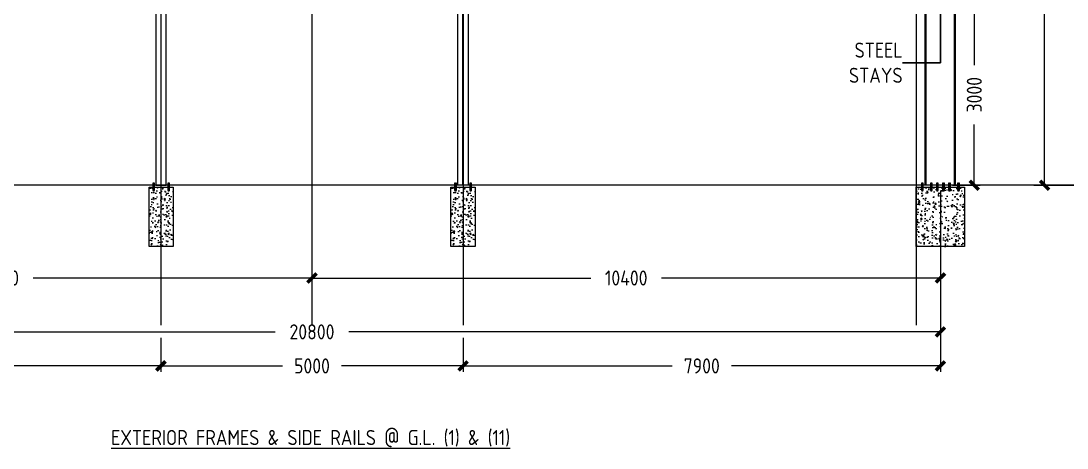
# Model space of a CAD drawing. Header units: millimetres. Extents: x -388065 to 2372687422, y -192755 to 667797.
# Drawn here: x 547159 to 564472, y 609662 to 616739 of the extents above; entities that cross this region are included whole.
import ezdxf
from ezdxf import colors
from ezdxf.entities.mleader import LeaderData, LeaderLine
from ezdxf.math import Vec2, Vec3

# ---------------------------------------------------------------- set-up
doc = ezdxf.new("R2010")
doc.units = ezdxf.units.MM
doc.linetypes.add('HIDDEN2', pattern=[4.7625, 3.175, -1.5875])
for name, color, linetype, lineweight in [('A-FLOR', 192, 'Continuous', 9), ('STR-CONC_IN_SEC', 7, 'Continuous', 15), ('STR-DIM', 1, 'Continuous', 9), ('STR-GRID', 248, 'Continuous', 9), ('STR-STEEL_IN_SEC', 6, 'Continuous', 15), ('STR-STEEL_IN_SEC_HIDD', 6, 'HIDDEN2', 15), ('STR-TEXT', 7, 'Continuous', 9)]:
    doc.layers.add(name, color=color, linetype=linetype, lineweight=lineweight)
doc.styles.add('MINA_MM_LAYOUT', font='dim.shx', dxfattribs={"height": 250})
doc.dimstyles.new('MINA_MM_LAYOUT', dxfattribs={"dimtxt": 250, "dimasz": 150, "dimexe": 100, "dimexo": 100, "dimgap": 50, "dimtad": 0, "dimdec": 0, "dimzin": 0, "dimdsep": 46, "dimtxsty": 'MINA_MM_LAYOUT', "dimblk": 'ARCHTICK', "dimcen": 0.09, "dimclrd": 256, "dimclre": 256, "dimclrt": 7, "dimadec": 0, "dimazin": 0, "dimtfac": 1, "dimtdec": 0, "dimtix": 1, "dimtofl": 0, "dimtmove": 0, "dimatfit": 0, "dimfxl": 1, "dimtolj": 1, "dimtzin": 0, "dimlwd": -1, "dimlwe": -1, "dimarcsym": 0})

# ---------------------------------------------------------------- blocks, each defined once
blk = doc.blocks.new('C2')
at = {"layer": 'STR-STEEL_IN_SEC'}
blk.add_lwpolyline([(549391, 632348), (549391, 617272), (549561, 617272), (549561, 632370)], dxfattribs=at)
at = {"layer": 'STR-STEEL_IN_SEC_HIDD', "ltscale": 0.1}
blk.add_lwpolyline([(549472, 617272), (549480, 617272), (549480, 632359), (549472, 632359)], close=True, dxfattribs=at)
blk = doc.blocks.new('_ARCHTICK')
at = {"color": 0, "linetype": 'ByBlock', "const_width": 0.4}
blk.add_lwpolyline([(-0.5, -0.5), (0.5, 0.5)], dxfattribs=at)
blk = doc.blocks.new('*D2099')
at = {"layer": 'Defpoints', "color": 0, "ltscale": 10, "transparency": 16777216}
for p in [(562351, 631628), (563824, 617272), (564099, 617272)]:
    blk.add_point(p, dxfattribs=at)
at = {"layer": 'STR-DIM', "ltscale": 10, "transparency": 16777216}
for p, q in [((562451, 631628), (564199, 631628)), ((564099, 631628), (564099, 625036)), ((564099, 617272), (564099, 623864)), ((563924, 617272), (564199, 617272))]:
    blk.add_line(p, q, dxfattribs=at)
at = {"layer": 'STR-DIM', "ltscale": 10, "transparency": 16777216, "xscale": 150, "yscale": 150, "zscale": 150}
for p, rotation in [((564099, 631628), 90), ((564099, 617272), 270)]:
    blk.add_blockref('_ARCHTICK', p, dxfattribs=dict(at, rotation=rotation))
at = {"layer": 'STR-DIM', "color": 7, "ltscale": 10, "transparency": 16777216, "insert": (564099, 624450), "char_height": 250, "attachment_point": 5, "rotation": 90, "style": 'MINA_MM_LAYOUT'}
blk.add_mtext('\\A1;14357', dxfattribs=at)
blk = doc.blocks.new('*D2101')
at = {"layer": 'Defpoints', "color": 0, "ltscale": 10, "transparency": 16777216}
for p in [(563302, 632872), (563824, 617272), (565255, 617272)]:
    blk.add_point(p, dxfattribs=at)
at = {"layer": 'STR-DIM', "ltscale": 10, "transparency": 16777216}
for p, q in [((563402, 632872), (565355, 632872)), ((565255, 632872), (565255, 625657)), ((565255, 617272), (565255, 624486)), ((563924, 617272), (565355, 617272))]:
    blk.add_line(p, q, dxfattribs=at)
at = {"layer": 'STR-DIM', "ltscale": 10, "transparency": 16777216, "xscale": 150, "yscale": 150, "zscale": 150}
for p, rotation in [((565255, 632872), 90), ((565255, 617272), 270)]:
    blk.add_blockref('_ARCHTICK', p, dxfattribs=dict(at, rotation=rotation))
at = {"layer": 'STR-DIM', "color": 7, "ltscale": 10, "transparency": 16777216, "insert": (565255, 625072), "char_height": 250, "attachment_point": 5, "rotation": 90, "style": 'MINA_MM_LAYOUT'}
blk.add_mtext('\\A1;15600', dxfattribs=at)
blk = doc.blocks.new('*D2104')
at = {"layer": 'Defpoints', "color": 0, "ltscale": 10, "transparency": 16777216}
for p in [(561976, 617016), (562936, 617016), (562476, 614016)]:
    blk.add_point(p, dxfattribs=at)
at = {"layer": 'STR-DIM', "ltscale": 10, "transparency": 16777216}
for p, q in [((562076, 617016), (563036, 617016)), ((562936, 617016), (562936, 616006)), ((562936, 614016), (562936, 615025)), ((562576, 614016), (563036, 614016))]:
    blk.add_line(p, q, dxfattribs=at)
at = {"layer": 'STR-DIM', "ltscale": 10, "transparency": 16777216, "xscale": 150, "yscale": 150, "zscale": 150}
for p, rotation in [((562936, 617016), 90), ((562936, 614016), 270)]:
    blk.add_blockref('_ARCHTICK', p, dxfattribs=dict(at, rotation=rotation))
at = {"layer": 'STR-DIM', "color": 7, "ltscale": 10, "transparency": 16777216, "insert": (562936, 615516), "char_height": 250, "attachment_point": 5, "rotation": 90, "style": 'MINA_MM_LAYOUT'}
blk.add_mtext('\\A1;3000', dxfattribs=at)
blk = doc.blocks.new('*D2435')
at = {"layer": 'Defpoints', "color": 0, "ltscale": 10, "transparency": 16777216}
for p in [(562376, 614016), (554476, 611588), (562376, 611024)]:
    blk.add_point(p, dxfattribs=at)
at = {"layer": 'STR-DIM', "ltscale": 10, "transparency": 16777216}
for p, q in [((562376, 613916), (562376, 610924)), ((554476, 611488), (554476, 610924)), ((554476, 611024), (557936, 611024)), ((562376, 611024), (558916, 611024))]:
    blk.add_line(p, q, dxfattribs=at)
at = {"layer": 'STR-DIM', "ltscale": 10, "transparency": 16777216, "xscale": 150, "yscale": 150, "zscale": 150, "rotation": 180}
blk.add_blockref('_ARCHTICK', (554476, 611024), dxfattribs=at)
at = {"layer": 'STR-DIM', "ltscale": 10, "transparency": 16777216, "xscale": 150, "yscale": 150, "zscale": 150}
blk.add_blockref('_ARCHTICK', (562376, 611024), dxfattribs=at)
at = {"layer": 'STR-DIM', "color": 7, "ltscale": 10, "transparency": 16777216, "insert": (558426, 611024), "char_height": 250, "attachment_point": 5, "style": 'MINA_MM_LAYOUT'}
blk.add_mtext('\\A1;7900', dxfattribs=at)
blk = doc.blocks.new('*D2430')
at = {"layer": 'Defpoints', "color": 0, "ltscale": 10, "transparency": 16777216}
for p in [(551976, 614016), (562376, 614016), (562376, 612480)]:
    blk.add_point(p, dxfattribs=at)
at = {"layer": 'STR-DIM', "ltscale": 10, "transparency": 16777216}
for p, q in [((551976, 613916), (551976, 612380)), ((562376, 613916), (562376, 612380)), ((551976, 612480), (556590, 612480)), ((562376, 612480), (557762, 612480))]:
    blk.add_line(p, q, dxfattribs=at)
at = {"layer": 'STR-DIM', "ltscale": 10, "transparency": 16777216, "xscale": 150, "yscale": 150, "zscale": 150, "rotation": 180}
blk.add_blockref('_ARCHTICK', (551976, 612480), dxfattribs=at)
at = {"layer": 'STR-DIM', "ltscale": 10, "transparency": 16777216, "xscale": 150, "yscale": 150, "zscale": 150}
blk.add_blockref('_ARCHTICK', (562376, 612480), dxfattribs=at)
at = {"layer": 'STR-DIM', "color": 7, "ltscale": 10, "transparency": 16777216, "insert": (557176, 612480), "char_height": 250, "attachment_point": 5, "style": 'MINA_MM_LAYOUT'}
blk.add_mtext('\\A1;10400', dxfattribs=at)
blk = doc.blocks.new('*D2429')
at = {"layer": 'Defpoints', "color": 0, "ltscale": 10, "transparency": 16777216}
for p in [(541576, 614016), (551976, 614016), (551976, 612480)]:
    blk.add_point(p, dxfattribs=at)
at = {"layer": 'STR-DIM', "ltscale": 10, "transparency": 16777216}
for p, q in [((541576, 613916), (541576, 612380)), ((551976, 613916), (551976, 612380)), ((541576, 612480), (546190, 612480)), ((551976, 612480), (547362, 612480))]:
    blk.add_line(p, q, dxfattribs=at)
at = {"layer": 'STR-DIM', "ltscale": 10, "transparency": 16777216, "xscale": 150, "yscale": 150, "zscale": 150, "rotation": 180}
blk.add_blockref('_ARCHTICK', (541576, 612480), dxfattribs=at)
at = {"layer": 'STR-DIM', "ltscale": 10, "transparency": 16777216, "xscale": 150, "yscale": 150, "zscale": 150}
blk.add_blockref('_ARCHTICK', (551976, 612480), dxfattribs=at)
at = {"layer": 'STR-DIM', "color": 7, "ltscale": 10, "transparency": 16777216, "insert": (546776, 612480), "char_height": 250, "attachment_point": 5, "style": 'MINA_MM_LAYOUT'}
blk.add_mtext('\\A1;10400', dxfattribs=at)
blk = doc.blocks.new('*D2433')
at = {"layer": 'Defpoints', "color": 0, "ltscale": 10, "transparency": 16777216}
for p in [(541576, 614016), (549476, 611588), (549476, 611024)]:
    blk.add_point(p, dxfattribs=at)
at = {"layer": 'STR-DIM', "ltscale": 10, "transparency": 16777216}
for p, q in [((541576, 613916), (541576, 610924)), ((549476, 611488), (549476, 610924)), ((541576, 611024), (545036, 611024)), ((549476, 611024), (546016, 611024))]:
    blk.add_line(p, q, dxfattribs=at)
at = {"layer": 'STR-DIM', "ltscale": 10, "transparency": 16777216, "xscale": 150, "yscale": 150, "zscale": 150, "rotation": 180}
blk.add_blockref('_ARCHTICK', (541576, 611024), dxfattribs=at)
at = {"layer": 'STR-DIM', "ltscale": 10, "transparency": 16777216, "xscale": 150, "yscale": 150, "zscale": 150}
blk.add_blockref('_ARCHTICK', (549476, 611024), dxfattribs=at)
at = {"layer": 'STR-DIM', "color": 7, "ltscale": 10, "transparency": 16777216, "insert": (545526, 611024), "char_height": 250, "attachment_point": 5, "style": 'MINA_MM_LAYOUT'}
blk.add_mtext('\\A1;7900', dxfattribs=at)
blk = doc.blocks.new('*D2432')
at = {"layer": 'Defpoints', "color": 0, "ltscale": 10, "transparency": 16777216}
for p in [(541576, 614016), (562376, 614016), (562376, 611588)]:
    blk.add_point(p, dxfattribs=at)
at = {"layer": 'STR-DIM', "ltscale": 10, "transparency": 16777216}
for p, q in [((541576, 613916), (541576, 611488)), ((562376, 613916), (562376, 611488)), ((541576, 611588), (551366, 611588)), ((562376, 611588), (552586, 611588))]:
    blk.add_line(p, q, dxfattribs=at)
at = {"layer": 'STR-DIM', "ltscale": 10, "transparency": 16777216, "xscale": 150, "yscale": 150, "zscale": 150, "rotation": 180}
blk.add_blockref('_ARCHTICK', (541576, 611588), dxfattribs=at)
at = {"layer": 'STR-DIM', "ltscale": 10, "transparency": 16777216, "xscale": 150, "yscale": 150, "zscale": 150}
blk.add_blockref('_ARCHTICK', (562376, 611588), dxfattribs=at)
at = {"layer": 'STR-DIM', "color": 7, "ltscale": 10, "transparency": 16777216, "insert": (551976, 611588), "char_height": 250, "attachment_point": 5, "style": 'MINA_MM_LAYOUT'}
blk.add_mtext('\\A1;20800', dxfattribs=at)
blk = doc.blocks.new('*D2434')
at = {"layer": 'Defpoints', "color": 0, "ltscale": 10, "transparency": 16777216}
for p in [(549476, 611588), (554476, 611588), (554476, 611024)]:
    blk.add_point(p, dxfattribs=at)
at = {"layer": 'STR-DIM', "ltscale": 10, "transparency": 16777216}
for p, q in [((549476, 611488), (549476, 610924)), ((554476, 611488), (554476, 610924)), ((549476, 611024), (551486, 611024)), ((554476, 611024), (552466, 611024))]:
    blk.add_line(p, q, dxfattribs=at)
at = {"layer": 'STR-DIM', "ltscale": 10, "transparency": 16777216, "xscale": 150, "yscale": 150, "zscale": 150, "rotation": 180}
blk.add_blockref('_ARCHTICK', (549476, 611024), dxfattribs=at)
at = {"layer": 'STR-DIM', "ltscale": 10, "transparency": 16777216, "xscale": 150, "yscale": 150, "zscale": 150}
blk.add_blockref('_ARCHTICK', (554476, 611024), dxfattribs=at)
at = {"layer": 'STR-DIM', "color": 7, "ltscale": 10, "transparency": 16777216, "insert": (551976, 611024), "char_height": 250, "attachment_point": 5, "style": 'MINA_MM_LAYOUT'}
blk.add_mtext('\\A1;5000', dxfattribs=at)
blk = doc.blocks.new('*U2465')
at = {"layer": 'STR-STEEL_IN_SEC', "ltscale": 10}
blk.add_arc((0, 10), 15.6, 196.106, 343.894, dxfattribs=at)
blk = doc.blocks.new('*U2466')
at = {"layer": 'STR-DIM', "color": 0, "linetype": 'ByBlock', "lineweight": -2, "transparency": 16777216}
for p in [(0, 0), (0, -4), (0, -8), (0, -12), (0, -16), (0, -20), (0, -24), (0, -28), (0, -32), (0, -36), (0, -40), (0, -44), (0, -48), (0, -52), (0, -56), (0, -60), (0, -64), (0, -68), (0, -72), (0, -76), (0, -80), (0, -84), (0, -88), (0, -92), (0, -96), (0, -100), (0, -104), (0, -108), (0, -112), (0, -116), (0, -120), (0, -124), (0, -128)]:
    blk.add_blockref('*U2465', p, dxfattribs=at)
blk = doc.blocks.new('*U2467')
at = {"layer": 'STR-STEEL_IN_SEC', "ltscale": 10}
blk.add_arc((0, 10), 15.6, 196.106, 343.894, dxfattribs=at)
blk = doc.blocks.new('*U2468')
at = {"layer": 'STR-DIM', "color": 0, "linetype": 'ByBlock', "lineweight": -2, "transparency": 16777216}
for p in [(0, 0), (0, -4), (0, -8), (0, -12), (0, -16), (0, -20), (0, -24), (0, -28), (0, -32), (0, -36), (0, -40), (0, -44), (0, -48), (0, -52), (0, -56), (0, -60), (0, -64), (0, -68), (0, -72), (0, -76), (0, -80), (0, -84), (0, -88), (0, -92), (0, -96), (0, -100), (0, -104), (0, -108), (0, -112), (0, -116), (0, -120), (0, -124), (0, -128)]:
    blk.add_blockref('*U2467', p, dxfattribs=at)
blk = doc.blocks.new('*U2469')
at = {"layer": 'STR-STEEL_IN_SEC', "ltscale": 10}
blk.add_arc((0, 10), 15.6, 196.106, 343.894, dxfattribs=at)
blk = doc.blocks.new('*U2460')
at = {"layer": 'STR-DIM', "color": 0, "linetype": 'ByBlock', "lineweight": -2, "transparency": 16777216}
for p in [(0, 0), (0, -4), (0, -8), (0, -12), (0, -16), (0, -20), (0, -24), (0, -28), (0, -32), (0, -36), (0, -40), (0, -44), (0, -48), (0, -52), (0, -56), (0, -60), (0, -64), (0, -68), (0, -72), (0, -76), (0, -80), (0, -84), (0, -88), (0, -92), (0, -96), (0, -100), (0, -104), (0, -108), (0, -112), (0, -116), (0, -120), (0, -124), (0, -128)]:
    blk.add_blockref('*U2469', p, dxfattribs=at)
blk = doc.blocks.new('*U2461')
at = {"layer": 'STR-STEEL_IN_SEC', "ltscale": 10}
blk.add_arc((0, 10), 15.6, 196.106, 343.894, dxfattribs=at)
blk = doc.blocks.new('*U2462')
at = {"layer": 'STR-DIM', "color": 0, "linetype": 'ByBlock', "lineweight": -2, "transparency": 16777216}
for p in [(0, 0), (0, -4), (0, -8), (0, -12), (0, -16), (0, -20), (0, -24), (0, -28), (0, -32), (0, -36), (0, -40), (0, -44), (0, -48), (0, -52), (0, -56), (0, -60), (0, -64), (0, -68), (0, -72), (0, -76), (0, -80), (0, -84), (0, -88), (0, -92), (0, -96), (0, -100), (0, -104), (0, -108), (0, -112), (0, -116), (0, -120), (0, -124), (0, -128)]:
    blk.add_blockref('*U2461', p, dxfattribs=at)
blk = doc.blocks.new('*U2463')
at = {"layer": 'STR-STEEL_IN_SEC', "ltscale": 10}
blk.add_arc((0, 10), 15.6, 196.106, 343.894, dxfattribs=at)
blk = doc.blocks.new('*U2464')
at = {"layer": 'STR-DIM', "color": 0, "linetype": 'ByBlock', "lineweight": -2, "transparency": 16777216}
for p in [(0, 0), (0, -4), (0, -8), (0, -12), (0, -16), (0, -20), (0, -24), (0, -28), (0, -32), (0, -36), (0, -40), (0, -44), (0, -48), (0, -52), (0, -56), (0, -60), (0, -64), (0, -68), (0, -72), (0, -76), (0, -80), (0, -84), (0, -88), (0, -92), (0, -96), (0, -100), (0, -104), (0, -108), (0, -112), (0, -116), (0, -120), (0, -124), (0, -128)]:
    blk.add_blockref('*U2463', p, dxfattribs=at)
blk = doc.blocks.new('*U2470')
at = {"layer": 'STR-STEEL_IN_SEC', "ltscale": 10}
blk.add_arc((0, 10), 15.6, 196.106, 343.894, dxfattribs=at)
blk = doc.blocks.new('*U2471')
at = {"layer": 'STR-DIM', "color": 0, "linetype": 'ByBlock', "lineweight": -2, "transparency": 16777216}
for p in [(0, 0), (0, -4), (0, -8), (0, -12), (0, -16), (0, -20), (0, -24), (0, -28), (0, -32), (0, -36), (0, -40), (0, -44), (0, -48), (0, -52), (0, -56), (0, -60), (0, -64), (0, -68), (0, -72), (0, -76), (0, -80), (0, -84), (0, -88), (0, -92), (0, -96), (0, -100), (0, -104), (0, -108), (0, -112), (0, -116), (0, -120), (0, -124), (0, -128)]:
    blk.add_blockref('*U2470', p, dxfattribs=at)
blk = doc.blocks.new('*U2540')
at = {"layer": 'STR-STEEL_IN_SEC', "ltscale": 10}
blk.add_arc((0, 10), 15.6, 196.106, 343.894, dxfattribs=at)
blk = doc.blocks.new('*U2542')
at = {"layer": 'STR-DIM', "color": 0, "linetype": 'ByBlock', "lineweight": -2, "transparency": 16777216}
for p in [(0, 0), (0, -4), (0, -8), (0, -12), (0, -16), (0, -20), (0, -24), (0, -28), (0, -32), (0, -36), (0, -40), (0, -44), (0, -48), (0, -52), (0, -56), (0, -60), (0, -64), (0, -68), (0, -72), (0, -76), (0, -80), (0, -84), (0, -88), (0, -92), (0, -96), (0, -100), (0, -104), (0, -108), (0, -112), (0, -116), (0, -120), (0, -124), (0, -128)]:
    blk.add_blockref('*U2540', p, dxfattribs=at)
blk = doc.blocks.new('*U2543')
at = {"layer": 'STR-STEEL_IN_SEC', "ltscale": 10}
blk.add_arc((0, 10), 15.6, 196.106, 343.894, dxfattribs=at)
blk = doc.blocks.new('*U2544')
at = {"layer": 'STR-DIM', "color": 0, "linetype": 'ByBlock', "lineweight": -2, "transparency": 16777216}
for p in [(0, 0), (0, -4), (0, -8), (0, -12), (0, -16), (0, -20), (0, -24), (0, -28), (0, -32), (0, -36), (0, -40), (0, -44), (0, -48), (0, -52), (0, -56), (0, -60), (0, -64), (0, -68), (0, -72), (0, -76), (0, -80), (0, -84), (0, -88), (0, -92), (0, -96), (0, -100), (0, -104), (0, -108), (0, -112), (0, -116), (0, -120), (0, -124), (0, -128)]:
    blk.add_blockref('*U2543', p, dxfattribs=at)
blk = doc.blocks.new('*U2545')
at = {"layer": 'STR-STEEL_IN_SEC', "ltscale": 10}
blk.add_arc((0, 10), 15.6, 196.106, 343.894, dxfattribs=at)
blk = doc.blocks.new('*U2547')
at = {"layer": 'STR-DIM', "color": 0, "linetype": 'ByBlock', "lineweight": -2, "transparency": 16777216}
for p in [(0, 0), (0, -4), (0, -8), (0, -12), (0, -16), (0, -20), (0, -24), (0, -28), (0, -32), (0, -36), (0, -40), (0, -44), (0, -48), (0, -52), (0, -56), (0, -60), (0, -64), (0, -68), (0, -72), (0, -76), (0, -80), (0, -84), (0, -88), (0, -92), (0, -96), (0, -100), (0, -104), (0, -108), (0, -112), (0, -116), (0, -120), (0, -124), (0, -128)]:
    blk.add_blockref('*U2545', p, dxfattribs=at)
blk = doc.blocks.new('*U2548')
at = {"layer": 'STR-STEEL_IN_SEC', "ltscale": 10}
blk.add_arc((0, 10), 15.6, 196.106, 343.894, dxfattribs=at)
blk = doc.blocks.new('*U2549')
at = {"layer": 'STR-DIM', "color": 0, "linetype": 'ByBlock', "lineweight": -2, "transparency": 16777216}
for p in [(0, 0), (0, -4), (0, -8), (0, -12), (0, -16), (0, -20), (0, -24), (0, -28), (0, -32), (0, -36), (0, -40), (0, -44), (0, -48), (0, -52), (0, -56), (0, -60), (0, -64), (0, -68), (0, -72), (0, -76), (0, -80), (0, -84), (0, -88), (0, -92), (0, -96), (0, -100), (0, -104), (0, -108), (0, -112), (0, -116), (0, -120), (0, -124), (0, -128)]:
    blk.add_blockref('*U2548', p, dxfattribs=at)
blk = doc.blocks.new('SECTION GRID')
at = {"layer": 'STR-GRID', "ltscale": 10}
for p, q in [((549476, 636611), (549476, 614954.8)), ((551976, 636611), (551976, 614954.8)), ((554476, 636611), (554476, 614954.8)), ((561976, 636611), (561976, 614954.8)), ((574040.8, 617271.5), (538171.2, 617271.5))]:
    blk.add_line(p, q, dxfattribs=at)
at = {"layer": 'STR-DIM', "ltscale": 10}
for base, p1, angle, picture, middle in [((565255.4, 617271.5), (563301.7, 632871.5), 90, '*D2101', (565255.4, 625071.5)), ((564098.7, 617271.5), (562351, 631628.4), 270, '*D2099', (564098.7, 624450))]:
    dim = blk.add_linear_dim(base=base, p1=p1, p2=(563824.2, 617271.5), angle=angle, dimstyle='MINA_MM_LAYOUT', dxfattribs=at)
    dim.commit()
    dim.dimension.update_dxf_attribs({"geometry": picture, "text_midpoint": middle})

msp = doc.modelspace()

# ---------------------------------------------------------------- hatches: boundary and pattern name
at = {"layer": 'A-FLOR', "ltscale": 0.1}
h = msp.add_hatch(dxfattribs=at)
h.set_pattern_fill('AR-CONC', color=4)
h.set_pattern_definition([(50, (357466.11, 49730.63), (182.18467, -15.939086), [19.05, -209.55]), (355, (357466.1, 49730.63), (-35.24342, 191.056845), [15.24, -167.640584]), (100.451445, (357481.29, 49729.3), (146.941247, 175.11775), [16.19001, -178.090245]), (46.1842, (357466.1, 49781.43), (271.07904, -42.04233), [28.575, -314.325]), (96.63556, (357488.7, 49777.92), (237.40413, 247.42612), [24.28502, -267.13561]), (351.18415, (357466.1, 49781.43), (237.40413, 247.42612), [22.85997, -251.45973]), (21, (357491.51, 49768.73), (151.61439, -102.2652), [19.05, -209.55]), (326, (357491.5, 49768.73), (61.80203, 184.187966), [15.24, -167.64]), (71.451445, (357504.14, 49760.2), (213.41642, 81.92277), [16.19001, -178.08994]), (37.5, (357466.11, 49730.63), (3.088603, 84.555039), [0, -165.608, 0, -170.18, 0, -168.275]), (7.5, (357466.11, 49730.63), (66.819663, 100.180575), [0, -97.028, 0, -161.798, 0, -64.135]), (327.5, (357409.466, 49730.63), (135.590595, -5.728744), [0, -63.5, 0, -198.12, 0, -262.89]), (317.5, (357384.07, 49730.63), (148.129181, 25.42649), [0, -82.55, 0, -131.572, 0, -186.69])])
h.paths.add_polyline_path([(549279.9931, 613003.4117), (549679.9931, 613003.4117), (549679.9931, 613985.5925), (549620.6059, 613985.5925, -1), (549589.3803, 613985.5925), (549370.6059, 613985.5925, -1.0000000216), (549339.3803, 613985.5925), (549279.9931, 613985.5925)])
h.paths.add_polyline_path([(549379.9931, 613315.5925), (549379.9931, 613305.5925), (549329.9931, 613305.5925), (549329.9931, 613315.5925)], flags=16)
h.paths.add_polyline_path([(549579.9931, 613315.5925), (549629.9931, 613315.5925), (549629.9931, 613305.5925), (549579.9931, 613305.5925)], flags=16)
h = msp.add_hatch(dxfattribs=at)
h.set_pattern_fill('AR-CONC', color=4)
h.set_pattern_definition([(50, (362462.11, 49730.63), (182.18467, -15.939086), [19.05, -209.55]), (355, (362462.1, 49730.63), (-35.24342, 191.056845), [15.24, -167.640584]), (100.451445, (362477.29, 49729.3), (146.941247, 175.11775), [16.19001, -178.090245]), (46.1842, (362462.1, 49781.43), (271.07904, -42.04233), [28.575, -314.325]), (96.63556, (362484.7, 49777.92), (237.40413, 247.42612), [24.28502, -267.13561]), (351.18415, (362462.1, 49781.43), (237.40413, 247.42612), [22.85997, -251.45973]), (21, (362487.51, 49768.73), (151.61439, -102.2652), [19.05, -209.55]), (326, (362487.5, 49768.73), (61.80203, 184.187966), [15.24, -167.64]), (71.451445, (362500.14, 49760.2), (213.41642, 81.92277), [16.19001, -178.08994]), (37.5, (362462.11, 49730.63), (3.088603, 84.555039), [0, -165.608, 0, -170.18, 0, -168.275]), (7.5, (362462.11, 49730.63), (66.819663, 100.180575), [0, -97.028, 0, -161.798, 0, -64.135]), (327.5, (362405.466, 49730.63), (135.590595, -5.728744), [0, -63.5, 0, -198.12, 0, -262.89]), (317.5, (362380.07, 49730.63), (148.129181, 25.42649), [0, -82.55, 0, -131.572, 0, -186.69])])
h.paths.add_polyline_path([(554275.9931, 613003.4117), (554675.9931, 613003.4117), (554675.9931, 613985.5925), (554616.6059, 613985.5925, -1), (554585.3803, 613985.5925), (554366.6059, 613985.5925, -1.0000000216), (554335.3803, 613985.5925), (554275.9931, 613985.5925)])
h.paths.add_polyline_path([(554375.9931, 613315.5925), (554375.9931, 613305.5925), (554325.9931, 613305.5925), (554325.9931, 613315.5925)], flags=16)
h.paths.add_polyline_path([(554575.9931, 613315.5925), (554625.9931, 613315.5925), (554625.9931, 613305.5925), (554575.9931, 613305.5925)], flags=16)
h = msp.add_hatch(dxfattribs=at)
h.set_pattern_fill('AR-CONC', color=4)
h.set_pattern_definition([(50, (371545.13, 49730.63), (182.18467, -15.939086), [19.05, -209.55]), (355, (371545.13, 49730.63), (-35.24342, 191.056845), [15.24, -167.640584]), (100.451445, (371560.31, 49729.3), (146.941247, 175.11775), [16.19001, -178.090245]), (46.1842, (371545.13, 49781.43), (271.07904, -42.04233), [28.575, -314.325]), (96.63556, (371567.72, 49777.92), (237.40413, 247.42612), [24.28502, -267.13561]), (351.18415, (371545.13, 49781.43), (237.40413, 247.42612), [22.85997, -251.45973]), (21, (371570.53, 49768.73), (151.61439, -102.2652), [19.05, -209.55]), (326, (371570.53, 49768.73), (61.80203, 184.187966), [15.24, -167.64]), (71.451445, (371583.16, 49760.2), (213.41642, 81.92277), [16.19001, -178.08994]), (37.5, (371545.13, 49730.63), (3.088603, 84.555039), [0, -165.608, 0, -170.18, 0, -168.275]), (7.5, (371545.13, 49730.63), (66.819663, 100.180575), [0, -97.028, 0, -161.798, 0, -64.135]), (327.5, (371488.486, 49730.63), (135.590595, -5.728744), [0, -63.5, 0, -198.12, 0, -262.89]), (317.5, (371463.09, 49730.63), (148.129181, 25.42649), [0, -82.55, 0, -131.572, 0, -186.69])])
edge = h.paths.add_edge_path()
edge.add_line((562775.9931, 613985.5925), (562691.0848, 613985.5925))
edge.add_arc((562675.9931, 613989.5925), 15.6128, 194.84470595, 345.15529405, ccw=False)
edge.add_line((562660.9014, 613985.5925), (562540.9931, 613985.5925))
edge.add_line((562540.9931, 613985.5925), (562540.9931, 613315.5925))
edge.add_line((562540.9931, 613315.5925), (562550.9931, 613315.5925))
edge.add_line((562550.9931, 613315.5925), (562550.9931, 613305.5925))
edge.add_line((562550.9931, 613305.5925), (562540.9931, 613305.5925))
edge.add_line((562540.9931, 613305.5925), (562540.9931, 613205.5925))
edge.add_line((562540.9931, 613205.5925), (562510.9931, 613205.5925))
edge.add_line((562510.9931, 613205.5925), (562510.9931, 613985.5925))
edge.add_line((562510.9931, 613985.5925), (562440.9931, 613985.5925))
edge.add_line((562440.9931, 613985.5925), (562440.9931, 613315.5925))
edge.add_line((562440.9931, 613315.5925), (562450.9931, 613315.5925))
edge.add_line((562450.9931, 613315.5925), (562450.9931, 613305.5925))
edge.add_line((562450.9931, 613305.5925), (562440.9931, 613305.5925))
edge.add_line((562440.9931, 613305.5925), (562440.9931, 613205.5925))
edge.add_line((562440.9931, 613205.5925), (562410.9931, 613205.5925))
edge.add_line((562410.9931, 613205.5925), (562410.9931, 613305.5925))
edge.add_line((562410.9931, 613305.5925), (562400.9931, 613305.5925))
edge.add_line((562400.9931, 613305.5925), (562400.9931, 613315.5925))
edge.add_line((562400.9931, 613315.5925), (562410.9931, 613315.5925))
edge.add_line((562410.9931, 613315.5925), (562410.9931, 613985.5925))
edge.add_line((562410.9931, 613985.5925), (562340.9931, 613985.5925))
edge.add_line((562340.9931, 613985.5925), (562340.9931, 613315.5925))
edge.add_line((562340.9931, 613315.5925), (562350.9931, 613315.5925))
edge.add_line((562350.9931, 613315.5925), (562350.9931, 613305.5925))
edge.add_line((562350.9931, 613305.5925), (562340.9931, 613305.5925))
edge.add_line((562340.9931, 613305.5925), (562340.9931, 613205.5925))
edge.add_line((562340.9931, 613205.5925), (562310.9931, 613205.5925))
edge.add_line((562310.9931, 613205.5925), (562310.9931, 613305.5925))
edge.add_line((562310.9931, 613305.5925), (562300.9931, 613305.5925))
edge.add_line((562300.9931, 613305.5925), (562300.9931, 613315.5925))
edge.add_line((562300.9931, 613315.5925), (562310.9931, 613315.5925))
edge.add_line((562310.9931, 613315.5925), (562310.9931, 613985.5925))
edge.add_line((562310.9931, 613985.5925), (562240.9931, 613985.5925))
edge.add_line((562240.9931, 613985.5925), (562240.9931, 613315.5925))
edge.add_line((562240.9931, 613315.5925), (562250.9931, 613315.5925))
edge.add_line((562250.9931, 613315.5925), (562250.9931, 613305.5925))
edge.add_line((562250.9931, 613305.5925), (562240.9931, 613305.5925))
edge.add_line((562240.9931, 613305.5925), (562240.9931, 613205.5925))
edge.add_line((562240.9931, 613205.5925), (562210.9931, 613205.5925))
edge.add_line((562210.9931, 613205.5925), (562210.9931, 613305.5925))
edge.add_line((562210.9931, 613305.5925), (562200.9931, 613305.5925))
edge.add_line((562200.9931, 613305.5925), (562200.9931, 613315.5925))
edge.add_line((562200.9931, 613315.5925), (562210.9931, 613315.5925))
edge.add_line((562210.9931, 613315.5925), (562210.9931, 613985.5925))
edge.add_line((562210.9931, 613985.5925), (562089.4006, 613985.5925))
edge.add_arc((562075.9931, 613993.5925), 15.6128, 210.82383312, 329.17616688, ccw=False)
edge.add_line((562062.5857, 613985.5925), (561975.9931, 613985.5925))
edge.add_line((561975.9931, 613985.5925), (561975.9931, 613003.4117))
edge.add_line((561975.9931, 613003.4117), (562775.9931, 613003.4117))
edge.add_line((562775.9931, 613003.4117), (562775.9931, 613985.5925))
h.paths.add_polyline_path([(562100.9931, 613305.5925), (562050.9931, 613305.5925), (562050.9931, 613315.5925), (562100.9931, 613315.5925)], flags=16)
h.paths.add_polyline_path([(562650.9931, 613305.5925), (562650.9931, 613315.5925), (562700.9931, 613315.5925), (562700.9931, 613305.5925)], flags=16)

# ---------------------------------------------------------------- linework, layer by layer
at = {"layer": 'STR-CONC_IN_SEC'}
for points in [[(549679.9931, 613985.5925), (549679.9931, 613003.4117), (549279.9931, 613003.4117), (549279.9931, 613985.5925)], [(554675.9931, 613985.5925), (554675.9931, 613003.4117), (554275.9931, 613003.4117), (554275.9931, 613985.5925)], [(562775.9931, 613985.5925), (562775.9931, 613003.4117), (561975.9931, 613003.4117), (561975.9931, 613985.5925)]]:
    msp.add_lwpolyline(points, close=True, dxfattribs=at)
at = {"layer": 'STR-STEEL_IN_SEC'}
for p, q in [((562125.9931, 614015.5925), (562125.9931, 628165.5925)), ((562625.9931, 614015.5925), (562625.9931, 628165.5925)), ((562625.9931, 614015.5925), (562125.9931, 614015.5925))]:
    msp.add_line(p, q, dxfattribs=at)
for points in [[(549279.9931, 614015.5925, 0.2, 0.2, 0), (549679.9931, 614015.5925, 0.2, 0.2, 0), (549679.9931, 613985.5925, 0.2, 0.2, 0), (549279.9931, 613985.5925, 0.2, 0.2, 0)], [(549369.9931, 613205.5925, 0.2, 0.2, 0), (549339.9931, 613205.5925, 0.2, 0.2, 0), (549339.9931, 614065.5925, 0.2, 0.2, 0), (549369.9931, 614065.5925, 0.2, 0.2, 0)], [(549619.9931, 613205.5925, 0.2, 0.2, 0), (549589.9931, 613205.5925, 0.2, 0.2, 0), (549589.9931, 614065.5925, 0.2, 0.2, 0), (549619.9931, 614065.5925, 0.2, 0.2, 0)], [(554275.9931, 614015.5925, 0.2, 0.2, 0), (554675.9931, 614015.5925, 0.2, 0.2, 0), (554675.9931, 613985.5925, 0.2, 0.2, 0), (554275.9931, 613985.5925, 0.2, 0.2, 0)], [(554365.9931, 613205.5925, 0.2, 0.2, 0), (554335.9931, 613205.5925, 0.2, 0.2, 0), (554335.9931, 614065.5925, 0.2, 0.2, 0), (554365.9931, 614065.5925, 0.2, 0.2, 0)], [(554615.9931, 613205.5925, 0.2, 0.2, 0), (554585.9931, 613205.5925, 0.2, 0.2, 0), (554585.9931, 614065.5925, 0.2, 0.2, 0), (554615.9931, 614065.5925, 0.2, 0.2, 0)], [(561975.9931, 614015.5925, 0.2, 0.2, 0), (562775.9931, 614015.5925, 0.2, 0.2, 0), (562775.9931, 613985.5925, 0.2, 0.2, 0), (561975.9931, 613985.5925, 0.2, 0.2, 0)], [(562690.9931, 613205.5925, 0.2, 0.2, 0), (562660.9931, 613205.5925, 0.2, 0.2, 0), (562660.9931, 614065.5925, 0.2, 0.2, 0), (562690.9931, 614065.5925, 0.2, 0.2, 0)]]:
    msp.add_lwpolyline(points, format="xyseb", close=True, dxfattribs=at)
for points, const_width in [([(549329.9931, 614015.5925), (549329.9931, 614025.5925)], 0.2), ([(549379.9931, 614025.5925), (549329.9931, 614025.5925)], 0.2), ([(549329.9931, 614015.5925), (549329.9931, 614025.5925)], 0.2), ([(549379.9931, 614025.5925), (549329.9931, 614025.5925)], 0.2), ([(549329.9931, 614015.5925), (549379.9931, 614015.5925)], 0.2), ([(549329.9931, 614015.5925), (549379.9931, 614015.5925)], 0.2), ([(549379.9931, 614025.5925), (549379.9931, 614015.5925)], 0.2), ([(549379.9931, 614025.5925), (549379.9931, 614015.5925)], 0.2), ([(549579.9931, 614015.5925), (549579.9931, 614025.5925)], 0.2), ([(549629.9931, 614025.5925), (549579.9931, 614025.5925)], 0.2), ([(549579.9931, 614015.5925), (549579.9931, 614025.5925)], 0.2), ([(549629.9931, 614025.5925), (549579.9931, 614025.5925)], 0.2), ([(549579.9931, 614015.5925), (549629.9931, 614015.5925)], 0.2), ([(549579.9931, 614015.5925), (549629.9931, 614015.5925)], 0.2), ([(549629.9931, 614025.5925), (549629.9931, 614015.5925)], 0.2), ([(549629.9931, 614025.5925), (549629.9931, 614015.5925)], 0.2), ([(554325.9931, 614015.5925), (554325.9931, 614025.5925)], 0.2), ([(554375.9931, 614025.5925), (554325.9931, 614025.5925)], 0.2), ([(554325.9931, 614015.5925), (554325.9931, 614025.5925)], 0.2), ([(554375.9931, 614025.5925), (554325.9931, 614025.5925)], 0.2), ([(554325.9931, 614015.5925), (554375.9931, 614015.5925)], 0.2), ([(554325.9931, 614015.5925), (554375.9931, 614015.5925)], 0.2), ([(554375.9931, 614025.5925), (554375.9931, 614015.5925)], 0.2), ([(554375.9931, 614025.5925), (554375.9931, 614015.5925)], 0.2), ([(554575.9931, 614015.5925), (554575.9931, 614025.5925)], 0.2), ([(554625.9931, 614025.5925), (554575.9931, 614025.5925)], 0.2), ([(554575.9931, 614015.5925), (554575.9931, 614025.5925)], 0.2), ([(554625.9931, 614025.5925), (554575.9931, 614025.5925)], 0.2), ([(554575.9931, 614015.5925), (554625.9931, 614015.5925)], 0.2), ([(554575.9931, 614015.5925), (554625.9931, 614015.5925)], 0.2), ([(554625.9931, 614025.5925), (554625.9931, 614015.5925)], 0.2), ([(554625.9931, 614025.5925), (554625.9931, 614015.5925)], 0.2), ([(561975.9931, 613985.5925), (562775.9931, 613985.5925)], 0.2), ([(562375.9931, 613985.5925), (561975.9931, 613985.5925)], 0.2), ([(561975.9931, 613985.5925), (561975.9931, 613985.5925)], 0.2), ([(561975.9931, 613985.5925), (561975.9931, 613985.5925)], 0.2), ([(561975.9931, 613985.5925), (561975.9931, 613985.5925)], 0.2), ([(561975.9931, 613985.5925), (561975.9931, 613985.5925)], 0.2), ([(561975.9931, 613985.5925), (562775.9931, 613985.5925)], 0.2), ([(561975.9931, 613985.5925), (562375.9931, 613985.5925)], 0.2), ([(562050.9931, 614015.5925), (562050.9931, 614025.5925)], 0.2), ([(562100.9931, 614025.5925), (562050.9931, 614025.5925)], 0.2), ([(562050.9931, 614015.5925), (562050.9931, 614025.5925)], 0.2), ([(562100.9931, 614025.5925), (562050.9931, 614025.5925)], 0.2), ([(562050.9931, 614015.5925), (562100.9931, 614015.5925)], 0.2), ([(562050.9931, 614015.5925), (562100.9931, 614015.5925)], 0.2), ([(562090.9931, 614065.5925), (562060.9931, 614065.5925)], 0.2), ([(562060.9931, 613205.5925), (562060.9931, 614065.5925)], 0.2), ([(562090.9931, 613205.5925), (562090.9931, 614065.5925)], 0.2), ([(562100.9931, 614025.5925), (562100.9931, 614015.5925)], 0.2), ([(562100.9931, 614025.5925), (562100.9931, 614015.5925)], 0.2), ([(562125.9931, 614015.5925), (562141.9931, 614015.5925)], 0.2), ([(562141.9931, 614015.5925), (562609.9931, 614015.5925)], 0.2), ([(562200.9931, 614015.5925), (562200.9931, 614025.5925)], 0.2), ([(562250.9931, 614025.5925), (562200.9931, 614025.5925)], 0.2), ([(562200.9931, 614015.5925), (562200.9931, 614025.5925)], 0.2), ([(562250.9931, 614025.5925), (562200.9931, 614025.5925)], 0.2), ([(562200.9931, 614015.5925), (562250.9931, 614015.5925)], 0.2), ([(562200.9931, 614015.5925), (562250.9931, 614015.5925)], 0.2), ([(562240.9931, 614065.5925), (562210.9931, 614065.5925)], 0.2), ([(562210.9931, 613205.5925), (562210.9931, 614065.5925)], 0.2), ([(562240.9931, 614065.5925), (562210.9931, 614065.5925)], 0.2), ([(562210.9931, 613205.5925), (562210.9931, 614065.5925)], 0.2), ([(562240.9931, 613205.5925), (562240.9931, 614065.5925)], 0.2), ([(562240.9931, 613205.5925), (562240.9931, 614065.5925)], 0.2), ([(562250.9931, 614025.5925), (562250.9931, 614015.5925)], 0.2), ([(562250.9931, 614025.5925), (562250.9931, 614015.5925)], 0.2), ([(562300.9931, 614015.5925), (562300.9931, 614025.5925)], 0.2), ([(562350.9931, 614025.5925), (562300.9931, 614025.5925)], 0.2), ([(562300.9931, 614015.5925), (562300.9931, 614025.5925)], 0.2), ([(562350.9931, 614025.5925), (562300.9931, 614025.5925)], 0.2), ([(562300.9931, 614015.5925), (562350.9931, 614015.5925)], 0.2), ([(562300.9931, 614015.5925), (562350.9931, 614015.5925)], 0.2), ([(562340.9931, 614065.5925), (562310.9931, 614065.5925)], 0.2), ([(562310.9931, 613205.5925), (562310.9931, 614065.5925)], 0.2), ([(562340.9931, 614065.5925), (562310.9931, 614065.5925)], 0.2), ([(562310.9931, 613205.5925), (562310.9931, 614065.5925)], 0.2), ([(562340.9931, 613205.5925), (562340.9931, 614065.5925)], 0.2), ([(562340.9931, 613205.5925), (562340.9931, 614065.5925)], 0.2), ([(562350.9931, 614025.5925), (562350.9931, 614015.5925)], 0.2), ([(562350.9931, 614025.5925), (562350.9931, 614015.5925)], 0.2), ([(562775.9931, 613985.5925), (562375.9931, 613985.5925)], 0.2), ([(562375.9931, 613985.5925), (562775.9931, 613985.5925)], 0.2), ([(562375.9931, 613985.5925), (562375.9931, 613985.5925)], 0.2), ([(562400.9931, 614015.5925), (562400.9931, 614025.5925)], 0.2), ([(562450.9931, 614025.5925), (562400.9931, 614025.5925)], 0.2), ([(562400.9931, 614015.5925), (562400.9931, 614025.5925)], 0.2), ([(562450.9931, 614025.5925), (562400.9931, 614025.5925)], 0.2), ([(562400.9931, 614015.5925), (562450.9931, 614015.5925)], 0.2), ([(562400.9931, 614015.5925), (562450.9931, 614015.5925)], 0.2), ([(562440.9931, 614065.5925), (562410.9931, 614065.5925)], 0.2), ([(562410.9931, 613205.5925), (562410.9931, 614065.5925)], 0.2), ([(562440.9931, 614065.5925), (562410.9931, 614065.5925)], 0.2), ([(562410.9931, 613205.5925), (562410.9931, 614065.5925)], 0.2), ([(562440.9931, 613205.5925), (562440.9931, 614065.5925)], 0.2), ([(562440.9931, 613205.5925), (562440.9931, 614065.5925)], 0.2), ([(562450.9931, 614025.5925), (562450.9931, 614015.5925)], 0.2), ([(562450.9931, 614025.5925), (562450.9931, 614015.5925)], 0.2), ([(562500.9931, 614015.5925), (562500.9931, 614025.5925)], 0.2), ([(562550.9931, 614025.5925), (562500.9931, 614025.5925)], 0.2), ([(562500.9931, 614015.5925), (562500.9931, 614025.5925)], 0.2), ([(562550.9931, 614025.5925), (562500.9931, 614025.5925)], 0.2), ([(562500.9931, 614015.5925), (562550.9931, 614015.5925)], 0.2), ([(562500.9931, 614015.5925), (562550.9931, 614015.5925)], 0.2), ([(562534.9931, 614015.5925), (562504.9931, 614015.5925)], 0.1), ([(562540.9931, 614065.5925), (562510.9931, 614065.5925)], 0.2), ([(562510.9931, 613205.5925), (562510.9931, 614065.5925)], 0.2), ([(562540.9931, 614065.5925), (562510.9931, 614065.5925)], 0.2), ([(562510.9931, 613205.5925), (562510.9931, 614065.5925)], 0.2), ([(562540.9931, 613205.5925), (562540.9931, 614065.5925)], 0.2), ([(562540.9931, 613205.5925), (562540.9931, 614065.5925)], 0.2), ([(562550.9931, 614025.5925), (562550.9931, 614015.5925)], 0.2), ([(562550.9931, 614025.5925), (562550.9931, 614015.5925)], 0.2), ([(562609.9931, 614015.5925), (562625.9931, 614015.5925)], 0.2), ([(562650.9931, 614015.5925), (562650.9931, 614025.5925)], 0.2), ([(562700.9931, 614025.5925), (562650.9931, 614025.5925)], 0.2), ([(562650.9931, 614015.5925), (562650.9931, 614025.5925)], 0.2), ([(562700.9931, 614025.5925), (562650.9931, 614025.5925)], 0.2), ([(562650.9931, 614015.5925), (562700.9931, 614015.5925)], 0.2), ([(562650.9931, 614015.5925), (562700.9931, 614015.5925)], 0.2), ([(562700.9931, 614025.5925), (562700.9931, 614015.5925)], 0.2), ([(562700.9931, 614025.5925), (562700.9931, 614015.5925)], 0.2), ([(562775.9931, 613985.5925), (562775.9931, 613985.5925)], 0.2), ([(562775.9931, 613985.5925), (562775.9931, 613985.5925)], 0.2), ([(562775.9931, 613985.5925), (562775.9931, 613985.5925)], 0.2), ([(549329.9931, 613305.5925), (549329.9931, 613315.5925)], 0.2), ([(549379.9931, 613315.5925), (549329.9931, 613315.5925)], 0.2), ([(549329.9931, 613305.5925), (549379.9931, 613305.5925)], 0.2), ([(549379.9931, 613315.5925), (549379.9931, 613305.5925)], 0.2), ([(549579.9931, 613305.5925), (549579.9931, 613315.5925)], 0.2), ([(549629.9931, 613315.5925), (549579.9931, 613315.5925)], 0.2), ([(549579.9931, 613305.5925), (549629.9931, 613305.5925)], 0.2), ([(549629.9931, 613315.5925), (549629.9931, 613305.5925)], 0.2), ([(554325.9931, 613305.5925), (554325.9931, 613315.5925)], 0.2), ([(554375.9931, 613315.5925), (554325.9931, 613315.5925)], 0.2), ([(554325.9931, 613305.5925), (554375.9931, 613305.5925)], 0.2), ([(554375.9931, 613315.5925), (554375.9931, 613305.5925)], 0.2), ([(554575.9931, 613305.5925), (554575.9931, 613315.5925)], 0.2), ([(554625.9931, 613315.5925), (554575.9931, 613315.5925)], 0.2), ([(554575.9931, 613305.5925), (554625.9931, 613305.5925)], 0.2), ([(554625.9931, 613315.5925), (554625.9931, 613305.5925)], 0.2), ([(562050.9931, 613305.5925), (562050.9931, 613315.5925)], 0.2), ([(562100.9931, 613315.5925), (562050.9931, 613315.5925)], 0.2), ([(562050.9931, 613305.5925), (562100.9931, 613305.5925)], 0.2), ([(562100.9931, 613315.5925), (562100.9931, 613305.5925)], 0.2), ([(562200.9931, 613305.5925), (562200.9931, 613315.5925)], 0.2), ([(562250.9931, 613315.5925), (562200.9931, 613315.5925)], 0.2), ([(562200.9931, 613305.5925), (562200.9931, 613315.5925)], 0.2), ([(562250.9931, 613315.5925), (562200.9931, 613315.5925)], 0.2), ([(562200.9931, 613305.5925), (562250.9931, 613305.5925)], 0.2), ([(562200.9931, 613305.5925), (562250.9931, 613305.5925)], 0.2), ([(562250.9931, 613315.5925), (562250.9931, 613305.5925)], 0.2), ([(562250.9931, 613315.5925), (562250.9931, 613305.5925)], 0.2), ([(562300.9931, 613305.5925), (562300.9931, 613315.5925)], 0.2), ([(562350.9931, 613315.5925), (562300.9931, 613315.5925)], 0.2), ([(562300.9931, 613305.5925), (562300.9931, 613315.5925)], 0.2), ([(562350.9931, 613315.5925), (562300.9931, 613315.5925)], 0.2), ([(562300.9931, 613305.5925), (562350.9931, 613305.5925)], 0.2), ([(562300.9931, 613305.5925), (562350.9931, 613305.5925)], 0.2), ([(562350.9931, 613315.5925), (562350.9931, 613305.5925)], 0.2), ([(562350.9931, 613315.5925), (562350.9931, 613305.5925)], 0.2), ([(562400.9931, 613305.5925), (562400.9931, 613315.5925)], 0.2), ([(562450.9931, 613315.5925), (562400.9931, 613315.5925)], 0.2), ([(562400.9931, 613305.5925), (562400.9931, 613315.5925)], 0.2), ([(562450.9931, 613315.5925), (562400.9931, 613315.5925)], 0.2), ([(562400.9931, 613305.5925), (562450.9931, 613305.5925)], 0.2), ([(562400.9931, 613305.5925), (562450.9931, 613305.5925)], 0.2), ([(562450.9931, 613315.5925), (562450.9931, 613305.5925)], 0.2), ([(562450.9931, 613315.5925), (562450.9931, 613305.5925)], 0.2), ([(562550.9931, 613315.5925), (562500.9931, 613315.5925)], 0.2), ([(562550.9931, 613315.5925), (562500.9931, 613315.5925)], 0.2), ([(562500.9931, 613305.5925), (562550.9931, 613305.5925)], 0.2), ([(562500.9931, 613305.5925), (562550.9931, 613305.5925)], 0.2), ([(562534.9931, 613315.5925), (562504.9931, 613315.5925)], 0.1), ([(562534.9931, 613305.5925), (562504.9931, 613305.5925)], 0.1), ([(562550.9931, 613315.5925), (562550.9931, 613305.5925)], 0.2), ([(562550.9931, 613315.5925), (562550.9931, 613305.5925)], 0.2), ([(562650.9931, 613305.5925), (562650.9931, 613315.5925)], 0.2), ([(562700.9931, 613315.5925), (562650.9931, 613315.5925)], 0.2), ([(562650.9931, 613305.5925), (562700.9931, 613305.5925)], 0.2), ([(562700.9931, 613315.5925), (562700.9931, 613305.5925)], 0.2), ([(562060.9931, 613205.5925), (562090.9931, 613205.5925)], 0.2), ([(562210.9931, 613205.5925), (562240.9931, 613205.5925)], 0.2), ([(562210.9931, 613205.5925), (562240.9931, 613205.5925)], 0.2), ([(562310.9931, 613205.5925), (562340.9931, 613205.5925)], 0.2), ([(562310.9931, 613205.5925), (562340.9931, 613205.5925)], 0.2), ([(562410.9931, 613205.5925), (562440.9931, 613205.5925)], 0.2), ([(562410.9931, 613205.5925), (562440.9931, 613205.5925)], 0.2), ([(562534.9931, 613205.5925), (562504.9931, 613205.5925)], 0.1), ([(562510.9931, 613205.5925), (562540.9931, 613205.5925)], 0.2), ([(562510.9931, 613205.5925), (562540.9931, 613205.5925)], 0.2)]:
    msp.add_lwpolyline(points, dxfattribs=dict(at, const_width=const_width))
at = {"layer": 'STR-STEEL_IN_SEC_HIDD', "ltscale": 0.1}
for points in [[(562141.9931, 614015.5925), (562141.9931, 628165.5925)], [(562609.9931, 614015.5925), (562609.9931, 628165.5925)]]:
    msp.add_lwpolyline(points, dxfattribs=at)

# ---------------------------------------------------------------- block references
at = {"layer": 'STR-DIM'}
for name, p in [('*U2544', (549354.9931, 614055.6205)), ('*U2542', (549604.9931, 614055.6205)), ('*U2549', (554350.9931, 614055.6205)), ('*U2547', (554600.9931, 614055.6205)), ('*U2471', (562075.9931, 614055.6205)), ('*U2464', (562225.9931, 614055.6205)), ('*U2462', (562325.9931, 614055.6205)), ('*U2460', (562425.9931, 614055.6205)), ('*U2468', (562525.9931, 614055.6205)), ('*U2466', (562675.9931, 614055.6205))]:
    msp.add_blockref(name, p, dxfattribs=at)
at = {"layer": 'STR-STEEL_IN_SEC'}
for name in ['SECTION GRID', 'C2']:
    msp.add_blockref(name, (0, -3255.9359), dxfattribs=at)
at = {"layer": 'STR-STEEL_IN_SEC', "xscale": -1}
msp.add_blockref('C2', (1103951.9863, -3255.9359), dxfattribs=at)

# ---------------------------------------------------------------- texts
at = {"layer": 'STR-TEXT', "color": 7, "ltscale": 10, "insert": (551953.1295, 609819.2804), "char_height": 250, "width": 7313.692838, "attachment_point": 5, "style": 'MINA_MM_LAYOUT'}
msp.add_mtext('\\A1;{\\LEXTERIOR FRAMES & SIDE RAILS @ G.L. (1) & (11)}', dxfattribs=at)

# ---------------------------------------------------------------- dimensions: what is measured, and where the dimension line sits
at = {"layer": 'STR-DIM', "ltscale": 10}
for base, p1, p2, angle, picture, middle in [((562935.8851, 617015.5925), (562475.9931, 614015.5925), (561975.9931, 617015.5925), 90, '*D2104', (562935.8851, 615515.5925)), ((562375.9931, 612480.2236), (551975.9931, 614015.5925), (562375.9931, 614015.5925), 180, '*D2430', (557175.9931, 612480.2236))]:
    dim = msp.add_linear_dim(base=base, p1=p1, p2=p2, angle=angle, dimstyle='MINA_MM_LAYOUT', dxfattribs=at)
    dim.commit()
    dim.dimension.update_dxf_attribs({"geometry": picture, "text_midpoint": middle})
dim = msp.add_aligned_dim(p1=(541575.9931, 614015.5925), p2=(551975.9931, 614015.5925), distance=-1535.369, dimstyle='MINA_MM_LAYOUT', dxfattribs=at)
dim.commit()
dim.dimension.update_dxf_attribs({"geometry": '*D2429', "text_midpoint": (546775.9931, 612480.2236)})
for base, p1, p2, picture, middle in [((549475.9931, 611024.2401), (541575.9931, 614015.5925), (549475.9931, 611588.3227), '*D2433', (545525.9931, 611024.2401)), ((562375.9931, 611588.3227), (541575.9931, 614015.5925), (562375.9931, 614015.5925), '*D2432', (551975.9931, 611588.3227)), ((562375.9931, 611024.2401), (554475.9931, 611588.3227), (562375.9931, 614015.5925), '*D2435', (558425.9931, 611024.2401)), ((554475.9931, 611024.2401), (549475.9931, 611588.3227), (554475.9931, 611588.3227), '*D2434', (551975.9931, 611024.2401))]:
    dim = msp.add_linear_dim(base=base, p1=p1, p2=p2, dimstyle='MINA_MM_LAYOUT', dxfattribs=at)
    dim.commit()
    dim.dimension.update_dxf_attribs({"geometry": picture, "text_midpoint": middle})

# ---------------------------------------------------------------- leaders
at = {"layer": 'STR-DIM'}
ml = msp.add_multileader_mtext('Standard', dxfattribs=at)
ml.set_content('STEEL\\PSTAYS', color=7, style='MINA_MM_LAYOUT')
ml.set_leader_properties(linetype='ByLayer')
ml.build(insert=Vec2(0, 0))
ml.multileader.update_dxf_attribs({"text_right_attachment_type": 2, "dogleg_length": 0.36, "arrow_head_size": 250})
ctx = ml.context
ctx.base_point, ctx.char_height, ctx.arrow_head_size, ctx.landing_gap_size, ctx.plane_origin = Vec3(560630.8826, 616254.2244), 250, 250, 0.09, Vec3(563220.6371, 627075.5135)
ctx.right_attachment, ctx.text_align_type = 2, 2
notes = []
notes.append((ctx, [(1, (1, 1, 0), (562377.0355, 616045.891), (-1, 0), 626.9253, [(2, [(562375.9931, 624795.3477), (562375.9931, 620941.3477), (562375.9931, 617087.3477)], 0, [])])]))
ctx.mtext.insert, ctx.mtext.alignment, ctx.mtext.flow_direction = Vec3(561750.0202, 616379.2244), 3, 5
for ctx, leaders in notes:
    for number, flags, end, landing, length, lines in leaders:
        leader = LeaderData()
        leader.index, (leader.has_last_leader_line, leader.has_dogleg_vector, leader.attachment_direction) = number, flags
        leader.last_leader_point, leader.dogleg_vector, leader.dogleg_length = Vec3(end), Vec3(landing), length
        for number, points, colour, breaks in lines:
            line = LeaderLine()
            line.index, line.vertices, line.color, line.breaks = number, Vec3.list(points), colors.encode_raw_color(colour), breaks
            leader.lines.append(line)
        ctx.leaders.append(leader)

doc.saveas('drawing.dxf')
